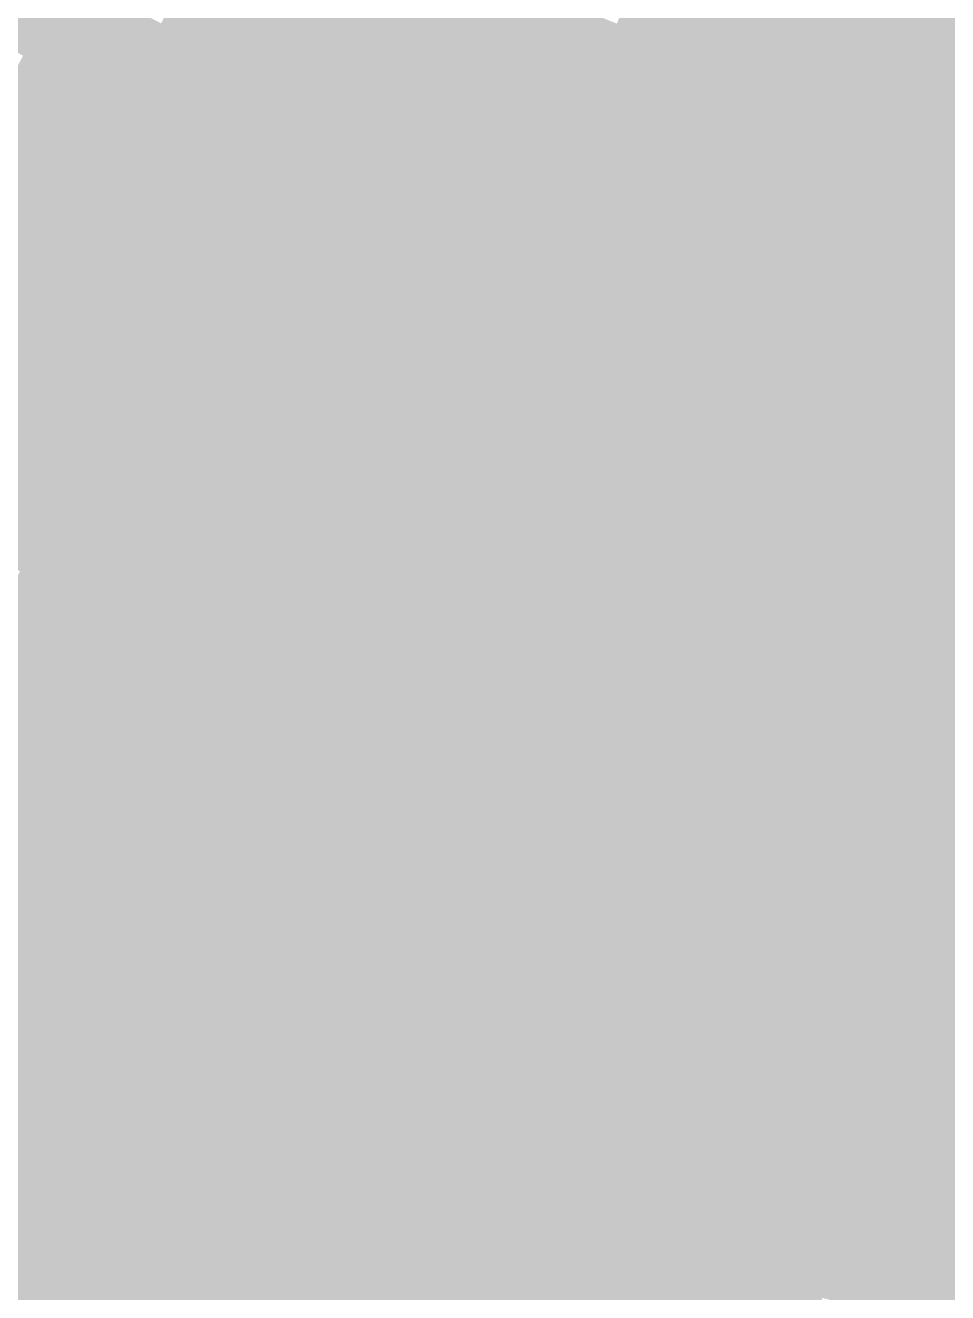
# Model space of a CAD drawing. Header units: inches. Extents: x -266 to 784, y -170 to 213.
# Drawn here: x -45.21 to -25.23, y -111.44 to -84.01 of the extents above; entities that cross this region are included whole.
import ezdxf

# ---------------------------------------------------------------- set-up
doc = ezdxf.new("R2010")
doc.units = ezdxf.units.IN
doc.header["$MEASUREMENT"] = 0

msp = doc.modelspace()

# ---------------------------------------------------------------- linework, layer by layer
at = {"color": 5, "true_color": 0x1e0dff}
msp.add_solid([(-39.335069, -83.167015), (-39.762624, -84.071004), (-41.364242, -82.176636), (-41.813854, -83.06986)], dxfattribs=at)
at = {"color": 5, "true_color": 0x1e06ff}
msp.add_solid([(-36.87696, -83.193088), (-37.282201, -84.107298), (-38.907514, -82.263026), (-39.335069, -83.167015)], dxfattribs=at)
at = {"color": 5, "true_color": 0x1e00ff}
msp.add_solid([(-34.441509, -83.149158), (-34.824192, -84.073037), (-36.471718, -82.278878), (-36.87696, -83.193088)], dxfattribs=at)
at = {"color": 180, "true_color": 0x2520ff}
msp.add_solid([(-44.78269, -83.78252), (-45.254087, -84.664441), (-46.825328, -82.658264), (-47.318226, -83.528351)], dxfattribs=at)
at = {"color": 180, "true_color": 0x3400f3}
msp.add_solid([(-25.254767, -83.253809), (-25.545052, -84.21075), (-27.290311, -82.608952), (-27.603993, -83.55848)], dxfattribs=at)
at = {"color": 180, "true_color": 0x241aff}
msp.add_solid([(-42.263465, -83.963084), (-42.713076, -84.856309), (-44.311293, -82.900599), (-44.78269, -83.78252)], dxfattribs=at)
at = {"color": 180, "true_color": 0x2413ff}
msp.add_solid([(-39.762624, -84.071004), (-40.190179, -84.974994), (-41.813854, -83.06986), (-42.263465, -83.963084)], dxfattribs=at)
at = {"color": 180, "true_color": 0x2a00fc}
msp.add_solid([(-29.983197, -83.797422), (-30.320087, -84.738966), (-32.030658, -83.036359), (-32.390553, -83.969352)], dxfattribs=at)
at = {"color": 180, "true_color": 0x2f00f7}
msp.add_solid([(-27.603993, -83.55848), (-27.917675, -84.508008), (-29.646307, -82.855878), (-29.983197, -83.797422)], dxfattribs=at)
at = {"color": 180, "true_color": 0x240dff}
msp.add_solid([(-37.282201, -84.107298), (-37.687442, -85.021507), (-39.335069, -83.167015), (-39.762624, -84.071004)], dxfattribs=at)
at = {"color": 180, "true_color": 0x2406ff}
msp.add_solid([(-34.824192, -84.073037), (-35.206876, -84.996917), (-36.87696, -83.193088), (-37.282201, -84.107298)], dxfattribs=at)
at = {"color": 180, "true_color": 0x2400ff}
msp.add_solid([(-32.390553, -83.969352), (-32.750448, -84.902345), (-34.441509, -83.149158), (-34.824192, -84.073037)], dxfattribs=at)
at = {"color": 180, "true_color": 0x3a00f3}
msp.add_solid([(-23.20401, -83.848518), (-23.470723, -84.812294), (-25.254767, -83.253809), (-25.545052, -84.21075)], dxfattribs=at)
at = {"color": 180, "true_color": 0x3500f7}
msp.add_solid([(-25.545052, -84.21075), (-25.835336, -85.16769), (-27.603993, -83.55848), (-27.917675, -84.508008)], dxfattribs=at)
at = {"color": 180, "true_color": 0x2b20ff}
msp.add_solid([(-42.713076, -84.856309), (-43.162688, -85.749533), (-44.78269, -83.78252), (-45.254087, -84.664441)], dxfattribs=at)
at = {"color": 180, "true_color": 0x3000fc}
msp.add_solid([(-27.917675, -84.508008), (-28.231357, -85.457536), (-29.983197, -83.797422), (-30.320087, -84.738966)], dxfattribs=at)
at = {"color": 180, "true_color": 0x2a1aff}
msp.add_solid([(-40.190179, -84.974994), (-40.617734, -85.878983), (-42.263465, -83.963084), (-42.713076, -84.856309)], dxfattribs=at)
at = {"color": 180, "true_color": 0x2913ff}
msp.add_solid([(-37.687442, -85.021507), (-38.092684, -85.935717), (-39.762624, -84.071004), (-40.190179, -84.974994)], dxfattribs=at)
at = {"color": 180, "true_color": 0x290dff}
msp.add_solid([(-35.206876, -84.996917), (-35.589559, -85.920797), (-37.282201, -84.107298), (-37.687442, -85.021507)], dxfattribs=at)
at = {"color": 180, "true_color": 0x2a06ff}
msp.add_solid([(-32.750448, -84.902345), (-33.110343, -85.835337), (-34.824192, -84.073037), (-35.206876, -84.996917)], dxfattribs=at)
at = {"color": 180, "true_color": 0x2a00ff}
msp.add_solid([(-30.320087, -84.738966), (-30.656977, -85.68051), (-32.390553, -83.969352), (-32.750448, -84.902345)], dxfattribs=at)
at = {"color": 180, "true_color": 0x3b00f7}
msp.add_solid([(-23.470723, -84.812294), (-23.737435, -85.77607), (-25.545052, -84.21075), (-25.835336, -85.16769)], dxfattribs=at)
at = {"color": 180, "true_color": 0x3126ff}
msp.add_solid([(-43.162688, -85.749533), (-43.612299, -86.642757), (-45.254087, -84.664441), (-45.725483, -85.546363)], dxfattribs=at)
at = {"color": 180, "true_color": 0x3000ff}
msp.add_solid([(-28.231357, -85.457536), (-28.545038, -86.407064), (-30.320087, -84.738966), (-30.656977, -85.68051)], dxfattribs=at)
at = {"color": 180, "true_color": 0x3600fc}
msp.add_solid([(-25.835336, -85.16769), (-26.125621, -86.12463), (-27.917675, -84.508008), (-28.231357, -85.457536)], dxfattribs=at)
at = {"color": 180, "true_color": 0x3020ff}
msp.add_solid([(-40.617734, -85.878983), (-41.045289, -86.782972), (-42.713076, -84.856309), (-43.162688, -85.749533)], dxfattribs=at)
at = {"color": 180, "true_color": 0x2f1aff}
msp.add_solid([(-38.092684, -85.935717), (-38.497925, -86.849927), (-40.190179, -84.974994), (-40.617734, -85.878983)], dxfattribs=at)
at = {"color": 180, "true_color": 0x2f13ff}
msp.add_solid([(-35.589559, -85.920797), (-35.972243, -86.844676), (-37.687442, -85.021507), (-38.092684, -85.935717)], dxfattribs=at)
at = {"color": 180, "true_color": 0x2f0dff}
msp.add_solid([(-33.110343, -85.835337), (-33.470238, -86.76833), (-35.206876, -84.996917), (-35.589559, -85.920797)], dxfattribs=at)
at = {"color": 180, "true_color": 0x2f06ff}
msp.add_solid([(-30.656977, -85.68051), (-30.993867, -86.622054), (-32.750448, -84.902345), (-33.110343, -85.835337)], dxfattribs=at)
at = {"color": 180, "true_color": 0x3c00fc}
msp.add_solid([(-23.737435, -85.77607), (-24.004148, -86.739846), (-25.835336, -85.16769), (-26.125621, -86.12463)], dxfattribs=at)
at = {"color": 180, "true_color": 0x372dff}
msp.add_solid([(-43.612299, -86.642757), (-44.06191, -87.535982), (-45.725483, -85.546363), (-46.19688, -86.428284)], dxfattribs=at)
at = {"color": 180, "true_color": 0x3600ff}
msp.add_solid([(-26.125621, -86.12463), (-26.415906, -87.081571), (-28.231357, -85.457536), (-28.545038, -86.407064)], dxfattribs=at)
at = {"color": 180, "true_color": 0x3626ff}
msp.add_solid([(-41.045289, -86.782972), (-41.472844, -87.686961), (-43.162688, -85.749533), (-43.612299, -86.642757)], dxfattribs=at)
at = {"color": 180, "true_color": 0x350dff}
msp.add_solid([(-30.993867, -86.622054), (-31.330756, -87.563598), (-33.110343, -85.835337), (-33.470238, -86.76833)], dxfattribs=at)
at = {"color": 180, "true_color": 0x3506ff}
msp.add_solid([(-28.545038, -86.407064), (-28.85872, -87.356593), (-30.656977, -85.68051), (-30.993867, -86.622054)], dxfattribs=at)
at = {"color": 180, "true_color": 0x3520ff}
msp.add_solid([(-38.497925, -86.849927), (-38.903166, -87.764137), (-40.617734, -85.878983), (-41.045289, -86.782972)], dxfattribs=at)
at = {"color": 180, "true_color": 0x351aff}
msp.add_solid([(-35.972243, -86.844676), (-36.354926, -87.768556), (-38.092684, -85.935717), (-38.497925, -86.849927)], dxfattribs=at)
at = {"color": 180, "true_color": 0x3513ff}
msp.add_solid([(-33.470238, -86.76833), (-33.830133, -87.701323), (-35.589559, -85.920797), (-35.972243, -86.844676)], dxfattribs=at)
at = {"color": 180, "true_color": 0x3c00ff}
msp.add_solid([(-24.004148, -86.739846), (-24.270861, -87.703622), (-26.125621, -86.12463), (-26.415906, -87.081571)], dxfattribs=at)
at = {"color": 180, "true_color": 0x3b06ff}
msp.add_solid([(-26.415906, -87.081571), (-26.70619, -88.038511), (-28.545038, -86.407064), (-28.85872, -87.356593)], dxfattribs=at)
at = {"color": 180, "true_color": 0x3d33ff}
msp.add_solid([(-44.06191, -87.535982), (-44.511522, -88.429206), (-46.19688, -86.428284), (-46.668277, -87.310205)], dxfattribs=at)
at = {"color": 180, "true_color": 0x3c2dff}
msp.add_solid([(-41.472844, -87.686961), (-41.900399, -88.590951), (-43.612299, -86.642757), (-44.06191, -87.535982)], dxfattribs=at)
at = {"color": 180, "true_color": 0x3a0dff}
msp.add_solid([(-28.85872, -87.356593), (-29.172402, -88.306121), (-30.993867, -86.622054), (-31.330756, -87.563598)], dxfattribs=at)
at = {"color": 180, "true_color": 0x3b26ff}
msp.add_solid([(-38.903166, -87.764137), (-39.308407, -88.678346), (-41.045289, -86.782972), (-41.472844, -87.686961)], dxfattribs=at)
at = {"color": 180, "true_color": 0x3a20ff}
msp.add_solid([(-36.354926, -87.768556), (-36.73761, -88.692435), (-38.497925, -86.849927), (-38.903166, -87.764137)], dxfattribs=at)
at = {"color": 180, "true_color": 0x3a1aff}
msp.add_solid([(-33.830133, -87.701323), (-34.190028, -88.634316), (-35.972243, -86.844676), (-36.354926, -87.768556)], dxfattribs=at)
at = {"color": 180, "true_color": 0x3a13ff}
msp.add_solid([(-31.330756, -87.563598), (-31.667646, -88.505142), (-33.470238, -86.76833), (-33.830133, -87.701323)], dxfattribs=at)
at = {"color": 180, "true_color": 0x4106ff}
msp.add_solid([(-24.270861, -87.703622), (-24.537574, -88.667398), (-26.415906, -87.081571), (-26.70619, -88.038511)], dxfattribs=at)
at = {"color": 180, "true_color": 0x433aff}
msp.add_solid([(-44.511522, -88.429206), (-44.961133, -89.32243), (-46.668277, -87.310205), (-47.139674, -88.192126)], dxfattribs=at)
at = {"color": 180, "true_color": 0x400dff}
msp.add_solid([(-26.70619, -88.038511), (-26.996475, -88.995451), (-28.85872, -87.356593), (-29.172402, -88.306121)], dxfattribs=at)
at = {"color": 180, "true_color": 0x4233ff}
msp.add_solid([(-41.900399, -88.590951), (-42.327954, -89.49494), (-44.06191, -87.535982), (-44.511522, -88.429206)], dxfattribs=at)
at = {"color": 180, "true_color": 0x412dff}
msp.add_solid([(-39.308407, -88.678346), (-39.713649, -89.592556), (-41.472844, -87.686961), (-41.900399, -88.590951)], dxfattribs=at)
at = {"color": 180, "true_color": 0x4026ff}
msp.add_solid([(-36.73761, -88.692435), (-37.120293, -89.616315), (-38.903166, -87.764137), (-39.308407, -88.678346)], dxfattribs=at)
at = {"color": 180, "true_color": 0x4020ff}
msp.add_solid([(-34.190028, -88.634316), (-34.549924, -89.567309), (-36.354926, -87.768556), (-36.73761, -88.692435)], dxfattribs=at)
at = {"color": 180, "true_color": 0x3f1aff}
msp.add_solid([(-31.667646, -88.505142), (-32.004536, -89.446686), (-33.830133, -87.701323), (-34.190028, -88.634316)], dxfattribs=at)
at = {"color": 180, "true_color": 0x4013ff}
msp.add_solid([(-29.172402, -88.306121), (-29.486084, -89.255649), (-31.330756, -87.563598), (-31.667646, -88.505142)], dxfattribs=at)
at = {"color": 180, "true_color": 0x460dff}
msp.add_solid([(-24.537574, -88.667398), (-24.804286, -89.631174), (-26.70619, -88.038511), (-26.996475, -88.995451)], dxfattribs=at)
at = {"color": 180, "true_color": 0x4940fe}
msp.add_solid([(-44.961133, -89.32243), (-45.410744, -90.215654), (-47.139674, -88.192126), (-47.61107, -89.074048)], dxfattribs=at)
at = {"color": 180, "true_color": 0x4513ff}
msp.add_solid([(-26.996475, -88.995451), (-27.28676, -89.952392), (-29.172402, -88.306121), (-29.486084, -89.255649)], dxfattribs=at)
at = {"color": 180, "true_color": 0x483aff}
msp.add_solid([(-42.327954, -89.49494), (-42.755509, -90.398929), (-44.511522, -88.429206), (-44.961133, -89.32243)], dxfattribs=at)
at = {"color": 180, "true_color": 0x4633ff}
msp.add_solid([(-39.713649, -89.592556), (-40.11889, -90.506766), (-41.900399, -88.590951), (-42.327954, -89.49494)], dxfattribs=at)
at = {"color": 180, "true_color": 0x451aff}
msp.add_solid([(-29.486084, -89.255649), (-29.799765, -90.205177), (-31.667646, -88.505142), (-32.004536, -89.446686)], dxfattribs=at)
at = {"color": 180, "true_color": 0x462dff}
msp.add_solid([(-37.120293, -89.616315), (-37.502976, -90.540194), (-39.308407, -88.678346), (-39.713649, -89.592556)], dxfattribs=at)
at = {"color": 180, "true_color": 0x4526ff}
msp.add_solid([(-34.549924, -89.567309), (-34.909819, -90.500301), (-36.73761, -88.692435), (-37.120293, -89.616315)], dxfattribs=at)
at = {"color": 180, "true_color": 0x4520ff}
msp.add_solid([(-32.004536, -89.446686), (-32.341426, -90.38823), (-34.190028, -88.634316), (-34.549924, -89.567309)], dxfattribs=at)
at = {"color": 180, "true_color": 0x4b13ff}
msp.add_solid([(-24.804286, -89.631174), (-25.070999, -90.59495), (-26.996475, -88.995451), (-27.28676, -89.952392)], dxfattribs=at)
at = {"color": 180, "true_color": 0x4e40fe}
msp.add_solid([(-42.755509, -90.398929), (-43.183064, -91.302919), (-44.961133, -89.32243), (-45.410744, -90.215654)], dxfattribs=at)
at = {"color": 180, "true_color": 0x4a1aff}
msp.add_solid([(-27.28676, -89.952392), (-27.577044, -90.909332), (-29.486084, -89.255649), (-29.799765, -90.205177)], dxfattribs=at)
at = {"color": 180, "true_color": 0x4c3aff}
msp.add_solid([(-40.11889, -90.506766), (-40.524131, -91.420976), (-42.327954, -89.49494), (-42.755509, -90.398929)], dxfattribs=at)
at = {"color": 180, "true_color": 0x4b33ff}
msp.add_solid([(-37.502976, -90.540194), (-37.88566, -91.464074), (-39.713649, -89.592556), (-40.11889, -90.506766)], dxfattribs=at)
at = {"color": 180, "true_color": 0x4b2dff}
msp.add_solid([(-34.909819, -90.500301), (-35.269714, -91.433294), (-37.120293, -89.616315), (-37.502976, -90.540194)], dxfattribs=at)
at = {"color": 180, "true_color": 0x4a26ff}
msp.add_solid([(-32.341426, -90.38823), (-32.678316, -91.329774), (-34.549924, -89.567309), (-34.909819, -90.500301)], dxfattribs=at)
at = {"color": 180, "true_color": 0x4a20ff}
msp.add_solid([(-29.799765, -90.205177), (-30.113447, -91.154705), (-32.004536, -89.446686), (-32.341426, -90.38823)], dxfattribs=at)
at = {"color": 180, "true_color": 0x501aff}
msp.add_solid([(-25.070999, -90.59495), (-25.337712, -91.558726), (-27.28676, -89.952392), (-27.577044, -90.909332)], dxfattribs=at)
at = {"color": 173, "true_color": 0x5346fe}
msp.add_solid([(-43.183064, -91.302919), (-43.61062, -92.206908), (-45.410744, -90.215654), (-45.860356, -91.108879)], dxfattribs=at)
at = {"color": 180, "true_color": 0x4f20ff}
msp.add_solid([(-27.577044, -90.909332), (-27.867329, -91.866272), (-29.799765, -90.205177), (-30.113447, -91.154705)], dxfattribs=at)
at = {"color": 173, "true_color": 0x5240fe}
msp.add_solid([(-40.524131, -91.420976), (-40.929373, -92.335185), (-42.755509, -90.398929), (-43.183064, -91.302919)], dxfattribs=at)
at = {"color": 180, "true_color": 0x513aff}
msp.add_solid([(-37.88566, -91.464074), (-38.268343, -92.387953), (-40.11889, -90.506766), (-40.524131, -91.420976)], dxfattribs=at)
at = {"color": 180, "true_color": 0x4f2dff}
msp.add_solid([(-32.678316, -91.329774), (-33.015206, -92.271318), (-34.909819, -90.500301), (-35.269714, -91.433294)], dxfattribs=at)
at = {"color": 180, "true_color": 0x4f26ff}
msp.add_solid([(-30.113447, -91.154705), (-30.427129, -92.104234), (-32.341426, -90.38823), (-32.678316, -91.329774)], dxfattribs=at)
at = {"color": 180, "true_color": 0x5033ff}
msp.add_solid([(-35.269714, -91.433294), (-35.629609, -92.366287), (-37.502976, -90.540194), (-37.88566, -91.464074)], dxfattribs=at)
at = {"color": 180, "true_color": 0x551aff}
msp.add_solid([(-22.840137, -91.182938), (-23.083117, -92.152969), (-25.070999, -90.59495), (-25.337712, -91.558726)], dxfattribs=at)
at = {"color": 180, "true_color": 0x5520ff}
msp.add_solid([(-25.337712, -91.558726), (-25.604425, -92.522502), (-27.577044, -90.909332), (-27.867329, -91.866272)], dxfattribs=at)
at = {"color": 173, "true_color": 0x594dfe}
msp.add_solid([(-43.61062, -92.206908), (-44.038175, -93.110897), (-45.860356, -91.108879), (-46.309967, -92.002103)], dxfattribs=at)
at = {"color": 173, "true_color": 0x5846fe}
msp.add_solid([(-40.929373, -92.335185), (-41.334614, -93.249395), (-43.183064, -91.302919), (-43.61062, -92.206908)], dxfattribs=at)
at = {"color": 180, "true_color": 0x542dff}
msp.add_solid([(-30.427129, -92.104234), (-30.740811, -93.053762), (-32.678316, -91.329774), (-33.015206, -92.271318)], dxfattribs=at)
at = {"color": 180, "true_color": 0x5426ff}
msp.add_solid([(-27.867329, -91.866272), (-28.157614, -92.823213), (-30.113447, -91.154705), (-30.427129, -92.104234)], dxfattribs=at)
at = {"color": 173, "true_color": 0x5740fe}
msp.add_solid([(-38.268343, -92.387953), (-38.651027, -93.311833), (-40.524131, -91.420976), (-40.929373, -92.335185)], dxfattribs=at)
at = {"color": 180, "true_color": 0x563aff}
msp.add_solid([(-35.629609, -92.366287), (-35.989504, -93.29928), (-37.88566, -91.464074), (-38.268343, -92.387953)], dxfattribs=at)
at = {"color": 180, "true_color": 0x5533ff}
msp.add_solid([(-33.015206, -92.271318), (-33.352095, -93.212862), (-35.269714, -91.433294), (-35.629609, -92.366287)], dxfattribs=at)
at = {"color": 180, "true_color": 0x5a20ff}
msp.add_solid([(-23.083117, -92.152969), (-23.326097, -93.123), (-25.337712, -91.558726), (-25.604425, -92.522502)], dxfattribs=at)
at = {"color": 180, "true_color": 0x5926ff}
msp.add_solid([(-25.604425, -92.522502), (-25.871137, -93.486278), (-27.867329, -91.866272), (-28.157614, -92.823213)], dxfattribs=at)
at = {"color": 173, "true_color": 0x5f53fe}
msp.add_solid([(-44.038175, -93.110897), (-44.46573, -94.014886), (-46.309967, -92.002103), (-46.759578, -92.895327)], dxfattribs=at)
at = {"color": 180, "true_color": 0x592dff}
msp.add_solid([(-28.157614, -92.823213), (-28.447898, -93.780153), (-30.427129, -92.104234), (-30.740811, -93.053762)], dxfattribs=at)
at = {"color": 173, "true_color": 0x5e4dfe}
msp.add_solid([(-41.334614, -93.249395), (-41.739855, -94.163605), (-43.61062, -92.206908), (-44.038175, -93.110897)], dxfattribs=at)
at = {"color": 173, "true_color": 0x5c46fe}
msp.add_solid([(-38.651027, -93.311833), (-39.03371, -94.235712), (-40.929373, -92.335185), (-41.334614, -93.249395)], dxfattribs=at)
at = {"color": 173, "true_color": 0x5b40fe}
msp.add_solid([(-35.989504, -93.29928), (-36.349399, -94.232273), (-38.268343, -92.387953), (-38.651027, -93.311833)], dxfattribs=at)
at = {"color": 180, "true_color": 0x5a3aff}
msp.add_solid([(-33.352095, -93.212862), (-33.688985, -94.154407), (-35.629609, -92.366287), (-35.989504, -93.29928)], dxfattribs=at)
at = {"color": 180, "true_color": 0x5a33ff}
msp.add_solid([(-30.740811, -93.053762), (-31.054492, -94.00329), (-33.015206, -92.271318), (-33.352095, -93.212862)], dxfattribs=at)
at = {"color": 180, "true_color": 0x5f26ff}
msp.add_solid([(-23.326097, -93.123), (-23.569077, -94.093032), (-25.604425, -92.522502), (-25.871137, -93.486278)], dxfattribs=at)
at = {"color": 171, "true_color": 0x655afe}
msp.add_solid([(-44.46573, -94.014886), (-44.893285, -94.918876), (-46.759578, -92.895327), (-47.20919, -93.788552)], dxfattribs=at)
at = {"color": 180, "true_color": 0x5e2dff}
msp.add_solid([(-25.871137, -93.486278), (-26.13785, -94.450054), (-28.157614, -92.823213), (-28.447898, -93.780153)], dxfattribs=at)
at = {"color": 171, "true_color": 0x6353fe}
msp.add_solid([(-41.739855, -94.163605), (-42.145097, -95.077815), (-44.038175, -93.110897), (-44.46573, -94.014886)], dxfattribs=at)
at = {"color": 173, "true_color": 0x624dfe}
msp.add_solid([(-39.03371, -94.235712), (-39.416394, -95.159592), (-41.334614, -93.249395), (-41.739855, -94.163605)], dxfattribs=at)
at = {"color": 180, "true_color": 0x5f3aff}
msp.add_solid([(-31.054492, -94.00329), (-31.368174, -94.952818), (-33.352095, -93.212862), (-33.688985, -94.154407)], dxfattribs=at)
at = {"color": 180, "true_color": 0x5e33ff}
msp.add_solid([(-28.447898, -93.780153), (-28.738183, -94.737093), (-30.740811, -93.053762), (-31.054492, -94.00329)], dxfattribs=at)
at = {"color": 173, "true_color": 0x6146fe}
msp.add_solid([(-36.349399, -94.232273), (-36.709294, -95.165265), (-38.651027, -93.311833), (-39.03371, -94.235712)], dxfattribs=at)
at = {"color": 173, "true_color": 0x5f40fe}
msp.add_solid([(-33.688985, -94.154407), (-34.025875, -95.095951), (-35.989504, -93.29928), (-36.349399, -94.232273)], dxfattribs=at)
at = {"color": 190, "true_color": 0x632dff}
msp.add_solid([(-23.569077, -94.093032), (-23.812058, -95.063063), (-25.871137, -93.486278), (-26.13785, -94.450054)], dxfattribs=at)
at = {"color": 171, "true_color": 0x6b60fe}
msp.add_solid([(-44.893285, -94.918876), (-45.32084, -95.822865), (-47.20919, -93.788552), (-47.658801, -94.681776)], dxfattribs=at)
at = {"color": 190, "true_color": 0x6333ff}
msp.add_solid([(-26.13785, -94.450054), (-26.404563, -95.413831), (-28.447898, -93.780153), (-28.738183, -94.737093)], dxfattribs=at)
at = {"color": 171, "true_color": 0x695afe}
msp.add_solid([(-42.145097, -95.077815), (-42.550338, -95.992024), (-44.46573, -94.014886), (-44.893285, -94.918876)], dxfattribs=at)
at = {"color": 190, "true_color": 0x633aff}
msp.add_solid([(-28.738183, -94.737093), (-29.028468, -95.694034), (-31.054492, -94.00329), (-31.368174, -94.952818)], dxfattribs=at)
at = {"color": 171, "true_color": 0x6753fe}
msp.add_solid([(-39.416394, -95.159592), (-39.799077, -96.083471), (-41.739855, -94.163605), (-42.145097, -95.077815)], dxfattribs=at)
at = {"color": 173, "true_color": 0x664dfe}
msp.add_solid([(-36.709294, -95.165265), (-37.069189, -96.098258), (-39.03371, -94.235712), (-39.416394, -95.159592)], dxfattribs=at)
at = {"color": 173, "true_color": 0x6546fe}
msp.add_solid([(-34.025875, -95.095951), (-34.362765, -96.037495), (-36.349399, -94.232273), (-36.709294, -95.165265)], dxfattribs=at)
at = {"color": 173, "true_color": 0x6440fe}
msp.add_solid([(-31.368174, -94.952818), (-31.681856, -95.902346), (-33.688985, -94.154407), (-34.025875, -95.095951)], dxfattribs=at)
at = {"color": 190, "true_color": 0x6833ff}
msp.add_solid([(-23.812058, -95.063063), (-24.055038, -96.033094), (-26.13785, -94.450054), (-26.404563, -95.413831)], dxfattribs=at)
at = {"color": 190, "true_color": 0x683aff}
msp.add_solid([(-26.404563, -95.413831), (-26.671276, -96.377607), (-28.738183, -94.737093), (-29.028468, -95.694034)], dxfattribs=at)
at = {"color": 171, "true_color": 0x6f60fe}
msp.add_solid([(-42.550338, -95.992024), (-42.955579, -96.906234), (-44.893285, -94.918876), (-45.32084, -95.822865)], dxfattribs=at)
at = {"color": 171, "true_color": 0x6d5afe}
msp.add_solid([(-39.799077, -96.083471), (-40.18176, -97.007351), (-42.145097, -95.077815), (-42.550338, -95.992024)], dxfattribs=at)
at = {"color": 171, "true_color": 0x6c53fe}
msp.add_solid([(-37.069189, -96.098258), (-37.429084, -97.031251), (-39.416394, -95.159592), (-39.799077, -96.083471)], dxfattribs=at)
at = {"color": 171, "true_color": 0x6a4dfe}
msp.add_solid([(-34.362765, -96.037495), (-34.699655, -96.979039), (-36.709294, -95.165265), (-37.069189, -96.098258)], dxfattribs=at)
at = {"color": 173, "true_color": 0x6946fe}
msp.add_solid([(-31.681856, -95.902346), (-31.995538, -96.851874), (-34.025875, -95.095951), (-34.362765, -96.037495)], dxfattribs=at)
at = {"color": 173, "true_color": 0x6840fe}
msp.add_solid([(-29.028468, -95.694034), (-29.318752, -96.650974), (-31.368174, -94.952818), (-31.681856, -95.902346)], dxfattribs=at)
at = {"color": 190, "true_color": 0x6d3aff}
msp.add_solid([(-24.055038, -96.033094), (-24.298018, -97.003125), (-26.404563, -95.413831), (-26.671276, -96.377607)], dxfattribs=at)
at = {"color": 173, "true_color": 0x6d40fe}
msp.add_solid([(-26.671276, -96.377607), (-26.937989, -97.341383), (-29.028468, -95.694034), (-29.318752, -96.650974)], dxfattribs=at)
at = {"color": 171, "true_color": 0x7566fe}
msp.add_solid([(-42.955579, -96.906234), (-43.360821, -97.820444), (-45.32084, -95.822865), (-45.748395, -96.726854)], dxfattribs=at)
at = {"color": 171, "true_color": 0x7360fe}
msp.add_solid([(-40.18176, -97.007351), (-40.564444, -97.93123), (-42.550338, -95.992024), (-42.955579, -96.906234)], dxfattribs=at)
at = {"color": 171, "true_color": 0x6e46fe}
msp.add_solid([(-29.318752, -96.650974), (-29.609037, -97.607914), (-31.681856, -95.902346), (-31.995538, -96.851874)], dxfattribs=at)
at = {"color": 171, "true_color": 0x715afe}
msp.add_solid([(-37.429084, -97.031251), (-37.788979, -97.964244), (-39.799077, -96.083471), (-40.18176, -97.007351)], dxfattribs=at)
at = {"color": 171, "true_color": 0x7053fe}
msp.add_solid([(-34.699655, -96.979039), (-35.036545, -97.920583), (-37.069189, -96.098258), (-37.429084, -97.031251)], dxfattribs=at)
at = {"color": 171, "true_color": 0x6e4dfe}
msp.add_solid([(-31.995538, -96.851874), (-32.309219, -97.801403), (-34.362765, -96.037495), (-34.699655, -96.979039)], dxfattribs=at)
at = {"color": 173, "true_color": 0x7240fe}
msp.add_solid([(-24.298018, -97.003125), (-24.540998, -97.973157), (-26.671276, -96.377607), (-26.937989, -97.341383)], dxfattribs=at)
at = {"color": 171, "true_color": 0x7b6dfe}
msp.add_solid([(-43.360821, -97.820444), (-43.766062, -98.734654), (-45.748395, -96.726854), (-46.17595, -97.630844)], dxfattribs=at)
at = {"color": 171, "true_color": 0x7246fe}
msp.add_solid([(-26.937989, -97.341383), (-27.204701, -98.305159), (-29.318752, -96.650974), (-29.609037, -97.607914)], dxfattribs=at)
at = {"color": 171, "true_color": 0x7866fe}
msp.add_solid([(-40.564444, -97.93123), (-40.947127, -98.85511), (-42.955579, -96.906234), (-43.360821, -97.820444)], dxfattribs=at)
at = {"color": 171, "true_color": 0x7760fe}
msp.add_solid([(-37.788979, -97.964244), (-38.148874, -98.897237), (-40.18176, -97.007351), (-40.564444, -97.93123)], dxfattribs=at)
at = {"color": 171, "true_color": 0x755afe}
msp.add_solid([(-35.036545, -97.920583), (-35.373435, -98.862127), (-37.429084, -97.031251), (-37.788979, -97.964244)], dxfattribs=at)
at = {"color": 171, "true_color": 0x7453fe}
msp.add_solid([(-32.309219, -97.801403), (-32.622901, -98.750931), (-34.699655, -96.979039), (-35.036545, -97.920583)], dxfattribs=at)
at = {"color": 171, "true_color": 0x734dfe}
msp.add_solid([(-29.609037, -97.607914), (-29.899322, -98.564855), (-31.995538, -96.851874), (-32.309219, -97.801403)], dxfattribs=at)
at = {"color": 171, "true_color": 0x7646fe}
msp.add_solid([(-24.540998, -97.973157), (-24.783978, -98.943188), (-26.937989, -97.341383), (-27.204701, -98.305159)], dxfattribs=at)
at = {"color": 171, "true_color": 0x8073fe}
msp.add_solid([(-43.766062, -98.734654), (-44.171303, -99.648863), (-46.17595, -97.630844), (-46.603505, -98.534833)], dxfattribs=at)
at = {"color": 171, "true_color": 0x774dfe}
msp.add_solid([(-27.204701, -98.305159), (-27.471414, -99.268935), (-29.609037, -97.607914), (-29.899322, -98.564855)], dxfattribs=at)
at = {"color": 171, "true_color": 0x7e6dfe}
msp.add_solid([(-40.947127, -98.85511), (-41.329811, -99.77899), (-43.360821, -97.820444), (-43.766062, -98.734654)], dxfattribs=at)
at = {"color": 171, "true_color": 0x795afe}
msp.add_solid([(-32.622901, -98.750931), (-32.936583, -99.700459), (-35.036545, -97.920583), (-35.373435, -98.862127)], dxfattribs=at)
at = {"color": 171, "true_color": 0x7853fe}
msp.add_solid([(-29.899322, -98.564855), (-30.189606, -99.521795), (-32.309219, -97.801403), (-32.622901, -98.750931)], dxfattribs=at)
at = {"color": 171, "true_color": 0x7c66fe}
msp.add_solid([(-38.148874, -98.897237), (-38.508769, -99.830229), (-40.564444, -97.93123), (-40.947127, -98.85511)], dxfattribs=at)
at = {"color": 171, "true_color": 0x7a60fe}
msp.add_solid([(-35.373435, -98.862127), (-35.710324, -99.803671), (-37.788979, -97.964244), (-38.148874, -98.897237)], dxfattribs=at)
at = {"color": 171, "true_color": 0x7b4dfe}
msp.add_solid([(-24.783978, -98.943188), (-25.026959, -99.913219), (-27.204701, -98.305159), (-27.471414, -99.268935)], dxfattribs=at)
at = {"color": 171, "true_color": 0x867afe}
msp.add_solid([(-44.171303, -99.648863), (-44.576545, -100.563073), (-46.603505, -98.534833), (-47.03106, -99.438822)], dxfattribs=at)
at = {"color": 171, "true_color": 0x8473fe}
msp.add_solid([(-41.329811, -99.77899), (-41.712494, -100.702869), (-43.766062, -98.734654), (-44.171303, -99.648863)], dxfattribs=at)
at = {"color": 171, "true_color": 0x7d5afe}
msp.add_solid([(-30.189606, -99.521795), (-30.479891, -100.478735), (-32.622901, -98.750931), (-32.936583, -99.700459)], dxfattribs=at)
at = {"color": 171, "true_color": 0x7c53fe}
msp.add_solid([(-27.471414, -99.268935), (-27.738127, -100.232711), (-29.899322, -98.564855), (-30.189606, -99.521795)], dxfattribs=at)
at = {"color": 171, "true_color": 0x826dfe}
msp.add_solid([(-38.508769, -99.830229), (-38.868664, -100.763222), (-40.947127, -98.85511), (-41.329811, -99.77899)], dxfattribs=at)
at = {"color": 171, "true_color": 0x8066fe}
msp.add_solid([(-35.710324, -99.803671), (-36.047214, -100.745215), (-38.148874, -98.897237), (-38.508769, -99.830229)], dxfattribs=at)
at = {"color": 171, "true_color": 0x7e60fe}
msp.add_solid([(-32.936583, -99.700459), (-33.250264, -100.649987), (-35.373435, -98.862127), (-35.710324, -99.803671)], dxfattribs=at)
at = {"color": 171, "true_color": 0x8053fe}
msp.add_solid([(-25.026959, -99.913219), (-25.269939, -100.88325), (-27.471414, -99.268935), (-27.738127, -100.232711)], dxfattribs=at)
at = {"color": 171, "true_color": 0x8b7fff}
msp.add_solid([(-44.576545, -100.563073), (-44.981786, -101.477283), (-47.03106, -99.438822), (-47.458615, -100.342812)], dxfattribs=at)
at = {"color": 171, "true_color": 0x815afe}
msp.add_solid([(-27.738127, -100.232711), (-28.00484, -101.196487), (-30.189606, -99.521795), (-30.479891, -100.478735)], dxfattribs=at)
at = {"color": 171, "true_color": 0x897afe}
msp.add_solid([(-41.712494, -100.702869), (-42.095178, -101.626749), (-44.171303, -99.648863), (-44.576545, -100.563073)], dxfattribs=at)
at = {"color": 171, "true_color": 0x8773fe}
msp.add_solid([(-38.868664, -100.763222), (-39.228559, -101.696215), (-41.329811, -99.77899), (-41.712494, -100.702869)], dxfattribs=at)
at = {"color": 171, "true_color": 0x856dfe}
msp.add_solid([(-36.047214, -100.745215), (-36.384104, -101.686759), (-38.508769, -99.830229), (-38.868664, -100.763222)], dxfattribs=at)
at = {"color": 171, "true_color": 0x8366fe}
msp.add_solid([(-33.250264, -100.649987), (-33.563946, -101.599515), (-35.710324, -99.803671), (-36.047214, -100.745215)], dxfattribs=at)
at = {"color": 171, "true_color": 0x8260fe}
msp.add_solid([(-30.479891, -100.478735), (-30.770176, -101.435676), (-32.936583, -99.700459), (-33.250264, -100.649987)], dxfattribs=at)
at = {"color": 171, "true_color": 0x8453fe}
msp.add_solid([(-22.567428, -100.497319), (-22.786529, -101.473022), (-25.026959, -99.913219), (-25.269939, -100.88325)], dxfattribs=at)
at = {"color": 171, "true_color": 0x897dfb}
msp.add_solid([(-44.981786, -101.477283), (-45.387027, -102.391493), (-47.458615, -100.342812), (-47.88617, -101.246801)], dxfattribs=at)
at = {"color": 171, "true_color": 0x855afe}
msp.add_solid([(-25.269939, -100.88325), (-25.512919, -101.853282), (-27.738127, -100.232711), (-28.00484, -101.196487)], dxfattribs=at)
at = {"color": 171, "true_color": 0x8e7fff}
msp.add_solid([(-42.095178, -101.626749), (-42.477861, -102.550628), (-44.576545, -100.563073), (-44.981786, -101.477283)], dxfattribs=at)
at = {"color": 171, "true_color": 0x8766fe}
msp.add_solid([(-30.770176, -101.435676), (-31.06046, -102.392616), (-33.250264, -100.649987), (-33.563946, -101.599515)], dxfattribs=at)
at = {"color": 171, "true_color": 0x8660fe}
msp.add_solid([(-28.00484, -101.196487), (-28.271552, -102.160263), (-30.479891, -100.478735), (-30.770176, -101.435676)], dxfattribs=at)
at = {"color": 171, "true_color": 0x8d7afe}
msp.add_solid([(-39.228559, -101.696215), (-39.588454, -102.629208), (-41.712494, -100.702869), (-42.095178, -101.626749)], dxfattribs=at)
at = {"color": 171, "true_color": 0x8a73fe}
msp.add_solid([(-36.384104, -101.686759), (-36.720994, -102.628303), (-38.868664, -100.763222), (-39.228559, -101.696215)], dxfattribs=at)
at = {"color": 171, "true_color": 0x886dfe}
msp.add_solid([(-33.563946, -101.599515), (-33.877628, -102.549043), (-36.047214, -100.745215), (-36.384104, -101.686759)], dxfattribs=at)
at = {"color": 171, "true_color": 0x885afe}
msp.add_solid([(-22.786529, -101.473022), (-23.00563, -102.448724), (-25.269939, -100.88325), (-25.512919, -101.853282)], dxfattribs=at)
at = {"color": 171, "true_color": 0x8960fe}
msp.add_solid([(-25.512919, -101.853282), (-25.755899, -102.823313), (-28.00484, -101.196487), (-28.271552, -102.160263)], dxfattribs=at)
at = {"color": 171, "true_color": 0x8c7dfb}
msp.add_solid([(-42.477861, -102.550628), (-42.860544, -103.474508), (-44.981786, -101.477283), (-45.387027, -102.391493)], dxfattribs=at)
at = {"color": 171, "true_color": 0x8a66fe}
msp.add_solid([(-28.271552, -102.160263), (-28.538265, -103.124039), (-30.770176, -101.435676), (-31.06046, -102.392616)], dxfattribs=at)
at = {"color": 181, "true_color": 0x917fff}
msp.add_solid([(-39.588454, -102.629208), (-39.948349, -103.562201), (-42.095178, -101.626749), (-42.477861, -102.550628)], dxfattribs=at)
at = {"color": 181, "true_color": 0x907afe}
msp.add_solid([(-36.720994, -102.628303), (-37.057884, -103.569847), (-39.228559, -101.696215), (-39.588454, -102.629208)], dxfattribs=at)
at = {"color": 171, "true_color": 0x8e73fe}
msp.add_solid([(-33.877628, -102.549043), (-34.19131, -103.498572), (-36.384104, -101.686759), (-36.720994, -102.628303)], dxfattribs=at)
at = {"color": 171, "true_color": 0x8c6dfe}
msp.add_solid([(-31.06046, -102.392616), (-31.350745, -103.349556), (-33.563946, -101.599515), (-33.877628, -102.549043)], dxfattribs=at)
at = {"color": 171, "true_color": 0x8d60fe}
msp.add_solid([(-23.00563, -102.448724), (-23.224731, -103.424426), (-25.512919, -101.853282), (-25.755899, -102.823313)], dxfattribs=at)
at = {"color": 171, "true_color": 0x8e66fe}
msp.add_solid([(-25.755899, -102.823313), (-25.998879, -103.793344), (-28.271552, -102.160263), (-28.538265, -103.124039)], dxfattribs=at)
at = {"color": 171, "true_color": 0x897bf6}
msp.add_solid([(-42.860544, -103.474508), (-43.243228, -104.398387), (-45.387027, -102.391493), (-45.792268, -103.305702)], dxfattribs=at)
at = {"color": 171, "true_color": 0x8f7dfb}
msp.add_solid([(-39.948349, -103.562201), (-40.308244, -104.495193), (-42.477861, -102.550628), (-42.860544, -103.474508)], dxfattribs=at)
at = {"color": 181, "true_color": 0x9173fe}
msp.add_solid([(-31.350745, -103.349556), (-31.64103, -104.306497), (-33.877628, -102.549043), (-34.19131, -103.498572)], dxfattribs=at)
at = {"color": 171, "true_color": 0x8f6dfe}
msp.add_solid([(-28.538265, -103.124039), (-28.804978, -104.087815), (-31.06046, -102.392616), (-31.350745, -103.349556)], dxfattribs=at)
at = {"color": 181, "true_color": 0x947fff}
msp.add_solid([(-37.057884, -103.569847), (-37.394774, -104.511391), (-39.588454, -102.629208), (-39.948349, -103.562201)], dxfattribs=at)
at = {"color": 181, "true_color": 0x937afe}
msp.add_solid([(-34.19131, -103.498572), (-34.504991, -104.4481), (-36.720994, -102.628303), (-37.057884, -103.569847)], dxfattribs=at)
at = {"color": 181, "true_color": 0x9266fe}
msp.add_solid([(-23.224731, -103.424426), (-23.443833, -104.400128), (-25.755899, -102.823313), (-25.998879, -103.793344)], dxfattribs=at)
at = {"color": 181, "true_color": 0x936dfe}
msp.add_solid([(-25.998879, -103.793344), (-26.241859, -104.763375), (-28.538265, -103.124039), (-28.804978, -104.087815)], dxfattribs=at)
at = {"color": 171, "true_color": 0x8779f2}
msp.add_solid([(-43.243228, -104.398387), (-43.625911, -105.322267), (-45.792268, -103.305702), (-46.19751, -104.219912)], dxfattribs=at)
at = {"color": 181, "true_color": 0x9473fe}
msp.add_solid([(-28.804978, -104.087815), (-29.071691, -105.051591), (-31.350745, -103.349556), (-31.64103, -104.306497)], dxfattribs=at)
at = {"color": 171, "true_color": 0x8c7bf6}
msp.add_solid([(-40.308244, -104.495193), (-40.668139, -105.428186), (-42.860544, -103.474508), (-43.243228, -104.398387)], dxfattribs=at)
at = {"color": 181, "true_color": 0x927dfb}
msp.add_solid([(-37.394774, -104.511391), (-37.731664, -105.452935), (-39.948349, -103.562201), (-40.308244, -104.495193)], dxfattribs=at)
at = {"color": 181, "true_color": 0x977fff}
msp.add_solid([(-34.504991, -104.4481), (-34.818673, -105.397628), (-37.057884, -103.569847), (-37.394774, -104.511391)], dxfattribs=at)
at = {"color": 181, "true_color": 0x967afe}
msp.add_solid([(-31.64103, -104.306497), (-31.931315, -105.263437), (-34.19131, -103.498572), (-34.504991, -104.4481)], dxfattribs=at)
at = {"color": 181, "true_color": 0x966dfe}
msp.add_solid([(-23.443833, -104.400128), (-23.662934, -105.37583), (-25.998879, -103.793344), (-26.241859, -104.763375)], dxfattribs=at)
at = {"color": 171, "true_color": 0x8476ee}
msp.add_solid([(-43.625911, -105.322267), (-44.008595, -106.246146), (-46.19751, -104.219912), (-46.602751, -105.134122)], dxfattribs=at)
at = {"color": 181, "true_color": 0x9873fe}
msp.add_solid([(-26.241859, -104.763375), (-26.48484, -105.733407), (-28.804978, -104.087815), (-29.071691, -105.051591)], dxfattribs=at)
at = {"color": 171, "true_color": 0x8a79f2}
msp.add_solid([(-40.668139, -105.428186), (-41.028034, -106.361179), (-43.243228, -104.398387), (-43.625911, -105.322267)], dxfattribs=at)
at = {"color": 171, "true_color": 0x8f7bf6}
msp.add_solid([(-37.731664, -105.452935), (-38.068553, -106.394479), (-40.308244, -104.495193), (-40.668139, -105.428186)], dxfattribs=at)
at = {"color": 181, "true_color": 0x947dfb}
msp.add_solid([(-34.818673, -105.397628), (-35.132355, -106.347156), (-37.394774, -104.511391), (-37.731664, -105.452935)], dxfattribs=at)
at = {"color": 181, "true_color": 0x9a7fff}
msp.add_solid([(-31.931315, -105.263437), (-32.221599, -106.220377), (-34.504991, -104.4481), (-34.818673, -105.397628)], dxfattribs=at)
at = {"color": 181, "true_color": 0x997afe}
msp.add_solid([(-29.071691, -105.051591), (-29.338403, -106.015367), (-31.64103, -104.306497), (-31.931315, -105.263437)], dxfattribs=at)
at = {"color": 181, "true_color": 0x9b73fe}
msp.add_solid([(-23.662934, -105.37583), (-23.882035, -106.351532), (-26.241859, -104.763375), (-26.48484, -105.733407)], dxfattribs=at)
at = {"color": 181, "true_color": 0x9c7afe}
msp.add_solid([(-26.48484, -105.733407), (-26.72782, -106.703438), (-29.071691, -105.051591), (-29.338403, -106.015367)], dxfattribs=at)
at = {"color": 171, "true_color": 0x8274ea}
msp.add_solid([(-44.008595, -106.246146), (-44.391278, -107.170026), (-46.602751, -105.134122), (-47.007992, -106.048332)], dxfattribs=at)
at = {"color": 171, "true_color": 0x8776ee}
msp.add_solid([(-41.028034, -106.361179), (-41.387929, -107.294172), (-43.625911, -105.322267), (-44.008595, -106.246146)], dxfattribs=at)
at = {"color": 181, "true_color": 0x9d7fff}
msp.add_solid([(-29.338403, -106.015367), (-29.605116, -106.979143), (-31.931315, -105.263437), (-32.221599, -106.220377)], dxfattribs=at)
at = {"color": 171, "true_color": 0x8d79f2}
msp.add_solid([(-38.068553, -106.394479), (-38.405443, -107.336023), (-40.668139, -105.428186), (-41.028034, -106.361179)], dxfattribs=at)
at = {"color": 181, "true_color": 0x927bf6}
msp.add_solid([(-35.132355, -106.347156), (-35.446037, -107.296684), (-37.731664, -105.452935), (-38.068553, -106.394479)], dxfattribs=at)
at = {"color": 181, "true_color": 0x977dfb}
msp.add_solid([(-32.221599, -106.220377), (-32.511884, -107.177318), (-34.818673, -105.397628), (-35.132355, -106.347156)], dxfattribs=at)
at = {"color": 181, "true_color": 0x9f7afe}
msp.add_solid([(-23.882035, -106.351532), (-24.101136, -107.327234), (-26.48484, -105.733407), (-26.72782, -106.703438)], dxfattribs=at)
at = {"color": 183, "true_color": 0x8072e5}
msp.add_solid([(-44.391278, -107.170026), (-44.773962, -108.093905), (-47.007992, -106.048332), (-47.413234, -106.962541)], dxfattribs=at)
at = {"color": 181, "true_color": 0xa07fff}
msp.add_solid([(-26.72782, -106.703438), (-26.9708, -107.673469), (-29.338403, -106.015367), (-29.605116, -106.979143)], dxfattribs=at)
at = {"color": 171, "true_color": 0x8574ea}
msp.add_solid([(-41.387929, -107.294172), (-41.747824, -108.227165), (-44.008595, -106.246146), (-44.391278, -107.170026)], dxfattribs=at)
at = {"color": 171, "true_color": 0x8a76ee}
msp.add_solid([(-38.405443, -107.336023), (-38.742333, -108.277567), (-41.028034, -106.361179), (-41.387929, -107.294172)], dxfattribs=at)
at = {"color": 171, "true_color": 0x8f79f2}
msp.add_solid([(-35.446037, -107.296684), (-35.759718, -108.246213), (-38.068553, -106.394479), (-38.405443, -107.336023)], dxfattribs=at)
at = {"color": 181, "true_color": 0x957bf6}
msp.add_solid([(-32.511884, -107.177318), (-32.802169, -108.134258), (-35.132355, -106.347156), (-35.446037, -107.296684)], dxfattribs=at)
at = {"color": 181, "true_color": 0x9a7dfb}
msp.add_solid([(-29.605116, -106.979143), (-29.871829, -107.942919), (-32.221599, -106.220377), (-32.511884, -107.177318)], dxfattribs=at)
at = {"color": 181, "true_color": 0xa37fff}
msp.add_solid([(-24.101136, -107.327234), (-24.320238, -108.302936), (-26.72782, -106.703438), (-26.9708, -107.673469)], dxfattribs=at)
at = {"color": 183, "true_color": 0x7d70e1}
msp.add_solid([(-44.773962, -108.093905), (-45.156645, -109.017785), (-47.413234, -106.962541), (-47.818475, -107.876751)], dxfattribs=at)
at = {"color": 181, "true_color": 0x9d7dfb}
msp.add_solid([(-26.9708, -107.673469), (-27.21378, -108.6435), (-29.605116, -106.979143), (-29.871829, -107.942919)], dxfattribs=at)
at = {"color": 183, "true_color": 0x8272e5}
msp.add_solid([(-41.747824, -108.227165), (-42.107719, -109.160157), (-44.391278, -107.170026), (-44.773962, -108.093905)], dxfattribs=at)
at = {"color": 181, "true_color": 0x987bf6}
msp.add_solid([(-29.871829, -107.942919), (-30.138542, -108.906695), (-32.511884, -107.177318), (-32.802169, -108.134258)], dxfattribs=at)
at = {"color": 171, "true_color": 0x8874ea}
msp.add_solid([(-38.742333, -108.277567), (-39.079223, -109.219112), (-41.387929, -107.294172), (-41.747824, -108.227165)], dxfattribs=at)
at = {"color": 171, "true_color": 0x8d76ee}
msp.add_solid([(-35.759718, -108.246213), (-36.0734, -109.195741), (-38.405443, -107.336023), (-38.742333, -108.277567)], dxfattribs=at)
at = {"color": 181, "true_color": 0x9279f2}
msp.add_solid([(-32.802169, -108.134258), (-33.092453, -109.091198), (-35.446037, -107.296684), (-35.759718, -108.246213)], dxfattribs=at)
at = {"color": 181, "true_color": 0xa07dfb}
msp.add_solid([(-24.320238, -108.302936), (-24.539339, -109.278639), (-26.9708, -107.673469), (-27.21378, -108.6435)], dxfattribs=at)
at = {"color": 183, "true_color": 0x7b6edd}
msp.add_solid([(-45.156645, -109.017785), (-45.539328, -109.941664), (-47.818475, -107.876751), (-48.223716, -108.790961)], dxfattribs=at)
at = {"color": 181, "true_color": 0x9b7bf6}
msp.add_solid([(-27.21378, -108.6435), (-27.45676, -109.613532), (-29.871829, -107.942919), (-30.138542, -108.906695)], dxfattribs=at)
at = {"color": 183, "true_color": 0x8070e1}
msp.add_solid([(-42.107719, -109.160157), (-42.467614, -110.09315), (-44.773962, -108.093905), (-45.156645, -109.017785)], dxfattribs=at)
at = {"color": 183, "true_color": 0x8572e5}
msp.add_solid([(-39.079223, -109.219112), (-39.416113, -110.160656), (-41.747824, -108.227165), (-42.107719, -109.160157)], dxfattribs=at)
at = {"color": 171, "true_color": 0x8a74ea}
msp.add_solid([(-36.0734, -109.195741), (-36.387082, -110.145269), (-38.742333, -108.277567), (-39.079223, -109.219112)], dxfattribs=at)
at = {"color": 181, "true_color": 0x9076ee}
msp.add_solid([(-33.092453, -109.091198), (-33.382738, -110.048139), (-35.759718, -108.246213), (-36.0734, -109.195741)], dxfattribs=at)
at = {"color": 181, "true_color": 0x9579f2}
msp.add_solid([(-30.138542, -108.906695), (-30.405254, -109.870471), (-32.802169, -108.134258), (-33.092453, -109.091198)], dxfattribs=at)
at = {"color": 181, "true_color": 0x9e7bf6}
msp.add_solid([(-24.539339, -109.278639), (-24.75844, -110.254341), (-27.21378, -108.6435), (-27.45676, -109.613532)], dxfattribs=at)
at = {"color": 183, "true_color": 0x7e6edd}
msp.add_solid([(-42.467614, -110.09315), (-42.827509, -111.026143), (-45.156645, -109.017785), (-45.539328, -109.941664)], dxfattribs=at)
at = {"color": 183, "true_color": 0x8370e1}
msp.add_solid([(-39.416113, -110.160656), (-39.753003, -111.1022), (-42.107719, -109.160157), (-42.467614, -110.09315)], dxfattribs=at)
at = {"color": 181, "true_color": 0x9276ee}
msp.add_solid([(-30.405254, -109.870471), (-30.671967, -110.834248), (-33.092453, -109.091198), (-33.382738, -110.048139)], dxfattribs=at)
at = {"color": 181, "true_color": 0x9879f2}
msp.add_solid([(-27.45676, -109.613532), (-27.699741, -110.583563), (-30.138542, -108.906695), (-30.405254, -109.870471)], dxfattribs=at)
at = {"color": 183, "true_color": 0x8872e5}
msp.add_solid([(-36.387082, -110.145269), (-36.700764, -111.094797), (-39.079223, -109.219112), (-39.416113, -110.160656)], dxfattribs=at)
at = {"color": 171, "true_color": 0x8d74ea}
msp.add_solid([(-33.382738, -110.048139), (-33.673023, -111.005079), (-36.0734, -109.195741), (-36.387082, -110.145269)], dxfattribs=at)
at = {"color": 181, "true_color": 0x9b79f2}
msp.add_solid([(-24.75844, -110.254341), (-24.977541, -111.230043), (-27.45676, -109.613532), (-27.699741, -110.583563)], dxfattribs=at)
at = {"color": 183, "true_color": 0x7b6cd9}
msp.add_solid([(-42.827509, -111.026143), (-43.187404, -111.959136), (-45.539328, -109.941664), (-45.922012, -110.865544)], dxfattribs=at)
at = {"color": 181, "true_color": 0x9576ee}
msp.add_solid([(-27.699741, -110.583563), (-27.942721, -111.553594), (-30.405254, -109.870471), (-30.671967, -110.834248)], dxfattribs=at)
at = {"color": 183, "true_color": 0x806edd}
msp.add_solid([(-39.753003, -111.1022), (-40.089893, -112.043744), (-42.467614, -110.09315), (-42.827509, -111.026143)], dxfattribs=at)
at = {"color": 183, "true_color": 0x8570e1}
msp.add_solid([(-36.700764, -111.094797), (-37.014445, -112.044325), (-39.416113, -110.160656), (-39.753003, -111.1022)], dxfattribs=at)
at = {"color": 183, "true_color": 0x8a72e5}
msp.add_solid([(-33.673023, -111.005079), (-33.963307, -111.962019), (-36.387082, -110.145269), (-36.700764, -111.094797)], dxfattribs=at)
at = {"color": 181, "true_color": 0x9074ea}
msp.add_solid([(-30.671967, -110.834248), (-30.93868, -111.798024), (-33.382738, -110.048139), (-33.673023, -111.005079)], dxfattribs=at)
at = {"color": 181, "true_color": 0x9876ee}
msp.add_solid([(-24.977541, -111.230043), (-25.196643, -112.205745), (-27.699741, -110.583563), (-27.942721, -111.553594)], dxfattribs=at)
at = {"color": 183, "true_color": 0x796ad4}
msp.add_solid([(-43.187404, -111.959136), (-43.547299, -112.892129), (-45.922012, -110.865544), (-46.304695, -111.789423)], dxfattribs=at)
at = {"color": 183, "true_color": 0x7e6cd9}
msp.add_solid([(-40.089893, -112.043744), (-40.426782, -112.985288), (-42.827509, -111.026143), (-43.187404, -111.959136)], dxfattribs=at)
at = {"color": 183, "true_color": 0x8870e1}
msp.add_solid([(-33.963307, -111.962019), (-34.253592, -112.91896), (-36.700764, -111.094797), (-37.014445, -112.044325)], dxfattribs=at)
at = {"color": 193, "true_color": 0x8d72e5}
msp.add_solid([(-30.93868, -111.798024), (-31.205393, -112.7618), (-33.673023, -111.005079), (-33.963307, -111.962019)], dxfattribs=at)
at = {"color": 181, "true_color": 0x9374ea}
msp.add_solid([(-27.942721, -111.553594), (-28.185701, -112.523625), (-30.671967, -110.834248), (-30.93868, -111.798024)], dxfattribs=at)
at = {"color": 183, "true_color": 0x836edd}
msp.add_solid([(-37.014445, -112.044325), (-37.328127, -112.993853), (-39.753003, -111.1022), (-40.089893, -112.043744)], dxfattribs=at)

doc.saveas('drawing.dxf')
